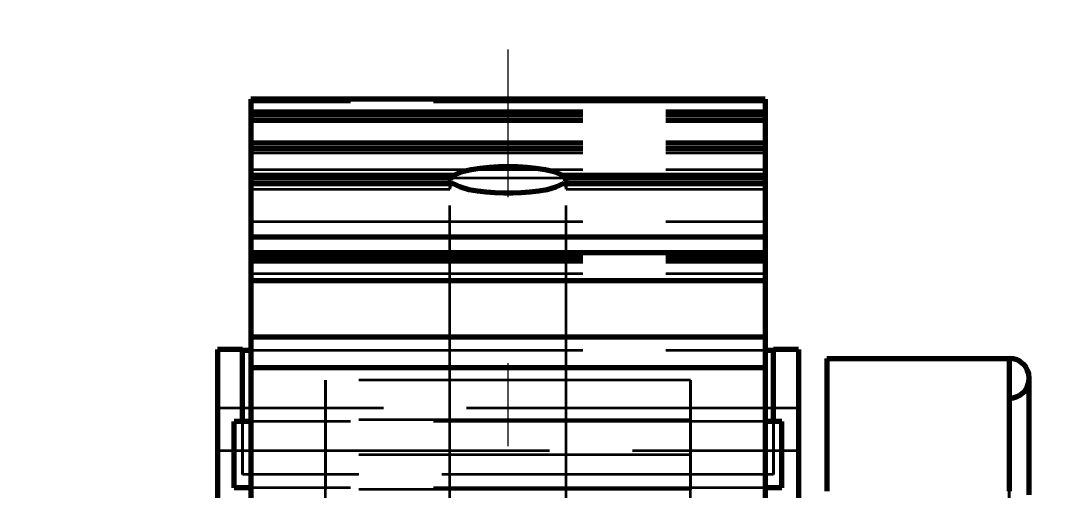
# Model space of a CAD drawing. Header units: millimetres. Extents: x 0 to 2208, y 0 to 420.
# Drawn here: x 182.92 to 195.32, y 237.81 to 243.47 of the extents above; entities that cross this region are included whole.
import ezdxf

# ---------------------------------------------------------------- set-up
doc = ezdxf.new("R2010")
doc.units = ezdxf.units.MM
doc.linetypes.add('IRAM-E-TRAZOS', pattern=[5, 4, -1])
doc.linetypes.add('IRAM-F-TRAZO-PUNTO', pattern=[20, 15, -2, 1, -2])
for name, color, linetype, lineweight in [('01-VISIBLE', 7, 'CONTINUOUS', 70), ('02-OCULTA', 4, 'IRAM-E-TRAZOS', 35), ('03-EJE', 1, 'IRAM-F-TRAZO-PUNTO', 18), ('04-COTA', 3, 'CONTINUOUS', 18)]:
    doc.layers.add(name, color=color, linetype=linetype, lineweight=lineweight)
doc.styles.add('ISO3098', font='isocpeur.ttf')
doc.dimstyles.new('FLAMA-IRAM', dxfattribs={"dimtxt": 3.5, "dimasz": 3.5, "dimexe": 2, "dimexo": 1.5, "dimgap": 1, "dimtad": 1, "dimdec": 1, "dimtxsty": 'ISO3098', "dimblk": 'IRAM_FLECHA', "dimblk1": 'IRAM_FLECHA', "dimblk2": 'IRAM_FLECHA', "dimcen": 2.5, "dimclrd": 256, "dimclre": 256, "dimclrt": 256, "dimazin": 3, "dimtfac": 1, "dimtmove": 0, "dimatfit": 3, "dimlwd": 18, "dimlwe": 18})

# ---------------------------------------------------------------- blocks, each defined once
blk = doc.blocks.new('IRAM_FLECHA')
blk.add_solid([(0, 0), (-1, 0.125), (-1, -0.125)])

msp = doc.modelspace()

# ---------------------------------------------------------------- linework, layer by layer
at = {"layer": '01-VISIBLE'}
for p, q in [((191.897, 242.521), (185.697, 242.521)), ((185.697, 242.521), (185.697, 241.607)), ((191.897, 242.521), (191.897, 241.607)), ((185.697, 241.607), (188.139, 241.607)), ((185.697, 241.607), (185.697, 241.573)), ((185.697, 241.573), (185.697, 241.505)), ((185.697, 241.573), (188.11, 241.573)), ((189.455, 241.607), (191.897, 241.607)), ((189.484, 241.573), (191.897, 241.573)), ((191.897, 241.607), (191.897, 241.573)), ((191.897, 241.573), (191.897, 241.505)), ((185.697, 241.505), (185.697, 240.861)), ((185.697, 241.505), (188.127, 241.505)), ((189.467, 241.505), (191.897, 241.505)), ((191.897, 241.505), (191.897, 240.861)), ((185.697, 240.861), (185.697, 240.675)), ((185.697, 240.861), (191.897, 240.861)), ((191.897, 240.861), (191.897, 240.675)), ((185.697, 240.675), (185.697, 240.337)), ((185.697, 240.675), (191.897, 240.675)), ((191.897, 240.675), (191.897, 240.337)), ((185.697, 240.337), (185.697, 239.659)), ((185.697, 240.337), (191.897, 240.337)), ((191.897, 240.337), (191.897, 239.659)), ((185.697, 239.659), (185.697, 239.287)), ((185.697, 239.659), (191.897, 239.659)), ((191.897, 239.659), (191.897, 239.287)), ((185.597, 239.507), (185.297, 239.507)), ((185.297, 239.507), (185.297, 237.679)), ((185.597, 238.637), (185.597, 239.507)), ((185.597, 239.496), (185.697, 239.496)), ((191.897, 239.496), (191.997, 239.496)), ((192.297, 239.507), (191.997, 239.507)), ((191.997, 238.637), (191.997, 239.507)), ((192.297, 239.507), (192.297, 237.679)), ((192.637, 239.399), (194.837, 239.399)), ((185.697, 239.287), (185.697, 236.985)), ((185.697, 239.287), (191.897, 239.287)), ((191.897, 239.287), (191.897, 236.985)), ((185.697, 238.637), (185.497, 238.637)), ((192.097, 238.637), (191.897, 238.637)), ((185.697, 237.837), (185.497, 237.837)), ((192.097, 237.837), (191.897, 237.837))]:
    msp.add_line(p, q, dxfattribs=at)
for points in [[(188.139, 241.607), (188.242, 241.649), (188.351, 241.675), (188.462, 241.692), (188.573, 241.703), (188.685, 241.709), (188.797, 241.711)], [(188.797, 241.711), (188.909, 241.709), (189.021, 241.703), (189.132, 241.692), (189.243, 241.675), (189.352, 241.649), (189.455, 241.607)], [(188.1, 241.505), (188.102, 241.516), (188.103, 241.527), (188.104, 241.539), (188.106, 241.55), (188.108, 241.561), (188.11, 241.573)], [(188.11, 241.573), (188.114, 241.579), (188.119, 241.585), (188.123, 241.591), (188.128, 241.596), (188.133, 241.601), (188.139, 241.607)], [(189.455, 241.607), (189.461, 241.601), (189.466, 241.596), (189.471, 241.591), (189.475, 241.585), (189.48, 241.579), (189.484, 241.573)], [(189.484, 241.573), (189.486, 241.561), (189.488, 241.55), (189.49, 241.539), (189.491, 241.527), (189.492, 241.516), (189.494, 241.505)], [(189.467, 241.505), (189.371, 241.46), (189.27, 241.431), (189.166, 241.413), (189.061, 241.4), (188.955, 241.393), (188.85, 241.389), (188.744, 241.389), (188.639, 241.393), (188.533, 241.4), (188.428, 241.413), (188.324, 241.431), (188.223, 241.46), (188.127, 241.505)], [(192.637, 239.399), (192.637, 239.299), (192.637, 239.199), (192.637, 239.099), (192.637, 238.999), (192.637, 238.899), (192.637, 238.799), (192.637, 238.699), (192.637, 238.599), (192.637, 238.499), (192.637, 238.399), (192.637, 238.299), (192.637, 238.199), (192.637, 238.099), (192.637, 237.999), (192.637, 237.899), (192.637, 237.799)], [(194.837, 239.399), (194.837, 239.299), (194.837, 239.199), (194.837, 239.099), (194.837, 238.999), (194.837, 238.899), (194.837, 238.799), (194.837, 238.699), (194.837, 238.599), (194.837, 238.499), (194.837, 238.399), (194.837, 238.299), (194.837, 238.199), (194.837, 238.099), (194.837, 237.999), (194.837, 237.899), (194.837, 237.799)], [(195.077, 237.754), (195.077, 237.855), (195.077, 237.955), (195.077, 238.055), (195.077, 238.156), (195.077, 238.256), (195.077, 238.356), (195.077, 238.456), (195.077, 238.557), (195.077, 238.657), (195.077, 238.757), (195.077, 238.858), (195.077, 238.958), (195.077, 239.058), (195.077, 239.159)], [(195.077, 237.754), (195.077, 237.855), (195.077, 237.955), (195.077, 238.055), (195.077, 238.156), (195.077, 238.256), (195.077, 238.356), (195.077, 238.456), (195.077, 238.557), (195.077, 238.657), (195.077, 238.757), (195.077, 238.858), (195.077, 238.958), (195.077, 239.058), (195.077, 239.159)], [(185.497, 237.837), (185.497, 237.937), (185.497, 238.037), (185.497, 238.137), (185.497, 238.237), (185.497, 238.337), (185.497, 238.437), (185.497, 238.537), (185.497, 238.637)], [(192.097, 237.837), (192.097, 237.937), (192.097, 238.037), (192.097, 238.137), (192.097, 238.237), (192.097, 238.337), (192.097, 238.437), (192.097, 238.537), (192.097, 238.637)]]:
    msp.add_lwpolyline(points, dxfattribs=at)
msp.add_arc((194.837, 239.159), 0.24, -90, 90, dxfattribs=at)
at = {"layer": '02-OCULTA'}
for p, q in [((191.897, 242.521), (185.697, 242.521)), ((185.697, 242.487), (185.697, 242.521)), ((185.697, 242.385), (185.697, 242.487)), ((191.897, 242.487), (185.697, 242.487)), ((191.897, 242.487), (191.897, 242.521)), ((191.897, 242.385), (191.897, 242.487)), ((185.697, 242.353), (185.697, 242.385)), ((185.697, 242.385), (191.897, 242.385)), ((185.697, 242.319), (185.697, 242.353)), ((185.697, 242.353), (191.897, 242.353)), ((185.697, 242.353), (191.897, 242.353)), ((185.697, 242.285), (185.697, 242.319)), ((185.697, 242.319), (191.897, 242.319)), ((185.697, 242.319), (191.897, 242.319)), ((185.697, 242.251), (185.697, 242.285)), ((185.697, 242.285), (191.897, 242.285)), ((185.697, 242.285), (191.897, 242.285)), ((191.897, 242.353), (191.897, 242.385)), ((191.897, 242.319), (191.897, 242.353)), ((191.897, 242.285), (191.897, 242.319)), ((191.897, 242.251), (191.897, 242.285)), ((185.697, 242.013), (185.697, 242.251)), ((185.697, 242.251), (191.897, 242.251)), ((191.897, 242.013), (191.897, 242.251)), ((185.697, 241.979), (185.697, 242.013)), ((185.697, 242.013), (191.897, 242.013)), ((185.697, 241.945), (185.697, 241.979)), ((185.697, 241.979), (191.897, 241.979)), ((185.697, 241.979), (191.897, 241.979)), ((185.697, 241.911), (185.697, 241.945)), ((185.697, 241.945), (191.897, 241.945)), ((185.697, 241.945), (191.897, 241.945)), ((185.697, 241.877), (185.697, 241.911)), ((185.697, 241.911), (191.897, 241.911)), ((185.697, 241.911), (191.897, 241.911)), ((191.897, 241.979), (191.897, 242.013)), ((191.897, 241.945), (191.897, 241.979)), ((191.897, 241.911), (191.897, 241.945)), ((191.897, 241.877), (191.897, 241.911)), ((185.697, 241.675), (185.697, 241.877)), ((185.697, 241.877), (191.897, 241.877)), ((191.897, 241.675), (191.897, 241.877)), ((185.697, 241.573), (185.697, 241.675)), ((185.697, 241.675), (191.897, 241.675)), ((191.897, 241.573), (191.897, 241.675)), ((185.697, 241.049), (185.697, 241.573)), ((185.697, 241.573), (191.897, 241.573)), ((191.897, 241.049), (191.897, 241.573)), ((185.697, 241.505), (185.697, 241.437)), ((185.697, 241.437), (185.697, 241.505)), ((185.697, 241.505), (188.104, 241.505)), ((185.697, 241.437), (188.097, 241.437)), ((188.097, 237.239), (188.097, 241.437)), ((189.49, 241.505), (191.897, 241.505)), ((189.497, 241.437), (191.897, 241.437)), ((189.497, 237.239), (189.497, 241.437)), ((191.897, 241.505), (191.897, 241.437)), ((191.897, 241.437), (191.897, 241.505)), ((185.697, 240.607), (185.697, 241.049)), ((185.697, 241.049), (191.897, 241.049)), ((191.897, 240.607), (191.897, 241.049)), ((185.697, 240.591), (185.697, 240.625)), ((185.697, 240.625), (185.697, 240.557)), ((185.697, 240.625), (191.897, 240.625)), ((185.697, 240.421), (185.697, 240.607)), ((185.697, 240.607), (191.897, 240.607)), ((185.697, 237.577), (185.697, 240.591)), ((185.697, 240.591), (191.897, 240.591)), ((185.697, 240.591), (191.897, 240.591)), ((185.697, 240.557), (185.697, 240.421)), ((185.697, 240.557), (191.897, 240.557)), ((191.897, 240.591), (191.897, 240.625)), ((191.897, 240.625), (191.897, 240.557)), ((191.897, 240.421), (191.897, 240.607)), ((191.897, 237.577), (191.897, 240.591)), ((191.897, 240.557), (191.897, 240.421)), ((185.697, 240.421), (191.897, 240.421)), ((185.697, 240.421), (191.897, 240.421)), ((185.297, 238.797), (185.297, 239.507)), ((185.597, 239.507), (185.597, 239.496)), ((185.597, 239.496), (185.597, 238.001)), ((185.697, 239.496), (191.897, 239.496)), ((191.997, 239.507), (191.997, 239.496)), ((191.997, 239.496), (191.997, 238.001)), ((192.297, 238.797), (192.297, 239.507)), ((190.997, 239.137), (186.597, 239.137)), ((192.297, 238.797), (185.297, 238.797)), ((185.297, 238.289), (185.297, 238.797)), ((192.297, 238.797), (185.297, 238.797)), ((192.297, 238.289), (192.297, 238.797)), ((185.597, 238.001), (185.597, 238.637)), ((191.897, 238.637), (185.697, 238.637)), ((191.897, 238.637), (185.697, 238.637)), ((190.997, 238.657), (186.597, 238.657)), ((191.997, 238.001), (191.997, 238.637)), ((185.297, 238.289), (192.297, 238.289)), ((185.297, 237.713), (185.297, 238.289)), ((185.297, 238.289), (192.297, 238.289)), ((190.997, 238.237), (186.597, 238.237)), ((186.597, 236.898), (186.597, 238.237)), ((186.597, 236.859), (186.597, 238.237)), ((190.997, 238.237), (186.597, 238.237)), ((186.597, 236.898), (186.597, 238.237)), ((190.997, 236.898), (190.997, 238.237)), ((190.997, 236.859), (190.997, 238.237)), ((190.997, 236.898), (190.997, 238.237)), ((192.297, 237.713), (192.297, 238.289)), ((191.997, 238.001), (185.597, 238.001)), ((191.897, 237.837), (185.697, 237.837)), ((191.897, 237.837), (185.697, 237.837)), ((190.997, 237.817), (186.597, 237.817))]:
    msp.add_line(p, q, dxfattribs=at)
for points in [[(188.097, 241.437), (188.097, 241.448), (188.097, 241.459), (188.098, 241.471), (188.098, 241.482), (188.099, 241.493), (188.1, 241.505)], [(188.104, 241.505), (188.102, 241.493), (188.1, 241.482), (188.099, 241.471), (188.098, 241.459), (188.097, 241.448), (188.097, 241.437)], [(188.104, 241.505), (188.108, 241.505), (188.112, 241.505), (188.116, 241.505), (188.12, 241.505), (188.124, 241.505), (188.127, 241.505)], [(189.467, 241.505), (189.47, 241.505), (189.474, 241.505), (189.478, 241.505), (189.482, 241.505), (189.486, 241.505), (189.49, 241.505)], [(189.497, 241.437), (189.497, 241.448), (189.496, 241.459), (189.495, 241.471), (189.494, 241.482), (189.492, 241.493), (189.49, 241.505)], [(189.494, 241.505), (189.495, 241.493), (189.496, 241.482), (189.496, 241.471), (189.497, 241.459), (189.497, 241.448), (189.497, 241.437)], [(192.637, 237.799), (192.637, 237.899), (192.637, 237.999), (192.637, 238.099), (192.637, 238.199), (192.637, 238.299), (192.637, 238.399), (192.637, 238.499), (192.637, 238.599), (192.637, 238.699), (192.637, 238.799), (192.637, 238.899), (192.637, 238.999), (192.637, 239.099), (192.637, 239.199), (192.637, 239.299), (192.637, 239.399)], [(194.837, 237.799), (194.837, 237.899), (194.837, 237.999), (194.837, 238.099), (194.837, 238.199), (194.837, 238.299), (194.837, 238.399), (194.837, 238.499), (194.837, 238.599), (194.837, 238.699), (194.837, 238.799), (194.837, 238.899), (194.837, 238.999), (194.837, 239.099), (194.837, 239.199), (194.837, 239.299), (194.837, 239.399)], [(186.597, 238.237), (186.597, 238.337), (186.597, 238.437), (186.597, 238.537), (186.597, 238.637), (186.597, 238.737), (186.597, 238.837), (186.597, 238.937), (186.597, 239.037), (186.597, 239.137)], [(186.597, 239.137), (186.597, 239.037), (186.597, 238.937), (186.597, 238.837), (186.597, 238.737), (186.597, 238.637), (186.597, 238.537), (186.597, 238.437), (186.597, 238.337), (186.597, 238.237)], [(190.997, 238.237), (190.997, 238.337), (190.997, 238.437), (190.997, 238.537), (190.997, 238.637), (190.997, 238.737), (190.997, 238.837), (190.997, 238.937), (190.997, 239.037), (190.997, 239.137)], [(190.997, 239.137), (190.997, 239.037), (190.997, 238.937), (190.997, 238.837), (190.997, 238.737), (190.997, 238.637), (190.997, 238.537), (190.997, 238.437), (190.997, 238.337), (190.997, 238.237)], [(194.837, 238.919), (194.837, 238.818), (194.837, 238.717), (194.837, 238.617), (194.837, 238.516), (194.837, 238.415), (194.837, 238.315), (194.837, 238.214), (194.837, 238.113), (194.837, 238.013), (194.837, 237.912), (194.837, 237.811), (194.837, 237.711)], [(194.837, 237.711), (194.837, 237.811), (194.837, 237.912), (194.837, 238.013), (194.837, 238.113), (194.837, 238.214), (194.837, 238.315), (194.837, 238.415), (194.837, 238.516), (194.837, 238.617), (194.837, 238.717), (194.837, 238.818), (194.837, 238.919)], [(185.497, 238.637), (185.497, 238.537), (185.497, 238.437), (185.497, 238.337), (185.497, 238.237), (185.497, 238.137), (185.497, 238.037), (185.497, 237.937), (185.497, 237.837)], [(185.697, 238.637), (185.697, 238.537), (185.697, 238.437), (185.697, 238.337), (185.697, 238.237), (185.697, 238.137), (185.697, 238.037), (185.697, 237.937), (185.697, 237.837)], [(185.697, 237.837), (185.697, 237.937), (185.697, 238.037), (185.697, 238.137), (185.697, 238.237), (185.697, 238.337), (185.697, 238.437), (185.697, 238.537), (185.697, 238.637)], [(186.597, 238.657), (186.597, 238.552), (186.597, 238.447), (186.597, 238.342), (186.597, 238.237), (186.597, 238.132), (186.597, 238.027), (186.597, 237.922), (186.597, 237.817)], [(186.597, 237.817), (186.597, 237.922), (186.597, 238.027), (186.597, 238.132), (186.597, 238.237), (186.597, 238.342), (186.597, 238.447), (186.597, 238.552), (186.597, 238.657)], [(190.997, 238.657), (190.997, 238.552), (190.997, 238.447), (190.997, 238.342), (190.997, 238.237), (190.997, 238.132), (190.997, 238.027), (190.997, 237.922), (190.997, 237.817)], [(190.997, 237.817), (190.997, 237.922), (190.997, 238.027), (190.997, 238.132), (190.997, 238.237), (190.997, 238.342), (190.997, 238.447), (190.997, 238.552), (190.997, 238.657)], [(191.897, 238.637), (191.897, 238.537), (191.897, 238.437), (191.897, 238.337), (191.897, 238.237), (191.897, 238.137), (191.897, 238.037), (191.897, 237.937), (191.897, 237.837)], [(191.897, 237.837), (191.897, 237.937), (191.897, 238.037), (191.897, 238.137), (191.897, 238.237), (191.897, 238.337), (191.897, 238.437), (191.897, 238.537), (191.897, 238.637)], [(192.097, 238.637), (192.097, 238.537), (192.097, 238.437), (192.097, 238.337), (192.097, 238.237), (192.097, 238.137), (192.097, 238.037), (192.097, 237.937), (192.097, 237.837)]]:
    msp.add_lwpolyline(points, dxfattribs=at)
at = {"layer": '03-EJE'}
msp.add_line((188.797, 121.339), (188.797, 243.121), dxfattribs=at)

# ---------------------------------------------------------------- dimensions: what is measured, and where the dimension line sits
at = {"layer": '04-COTA'}
msp.add_linear_dim(base=(170.287, 251.521), p1=(170.287, 242.521), p2=(207.307, 242.521), dimstyle='FLAMA-IRAM', override={"dimlfac": 5}, dxfattribs=at).render()

doc.saveas('drawing.dxf')
